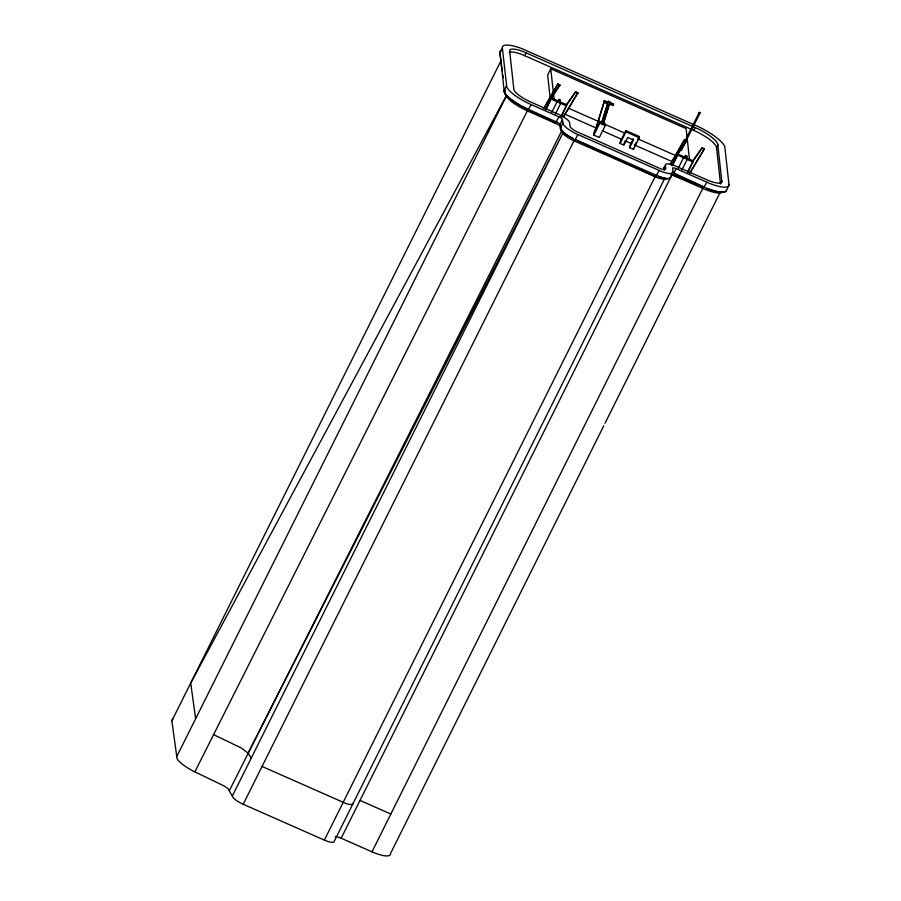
<?xml version="1.0" encoding="UTF-8"?>
<svg xmlns="http://www.w3.org/2000/svg" width="901" height="901" viewBox="0 0 901 901"><rect width="100%" height="100%" fill="white"/><g stroke="black" fill="none" stroke-linecap="round" stroke-linejoin="round"><path stroke-width="1.35" d="M556.998 122.153L525.677 108.233A26.444 7.107 26.5 0 1 504.29 92.003L499.931 51.976A26.917 7.242 26.5 0 1 501.339 50.58M502.353 47.922L502.431 46.953A26.917 7.242 26.5 0 1 522.557 48.936L698.782 126.827A32.256 8.672 26.5 0 1 724.787 146.593L729.055 185.358A25.814 6.938 26.5 0 1 709.751 183.455L675.468 168.374A3.773 1.014 26.5 0 0 672.653 168.104L672.979 172.44A16.06 4.314 26.5 0 1 660.974 171.258L576.043 133.731A16.15 4.347 26.5 0 1 563.024 123.831L562.393 119.326A3.581 0.969 26.5 0 0 559.498 117.13L528.177 103.221A26.534 7.14 26.5 0 1 506.79 86.958L502.353 47.922L499.841 52.945L502.229 70.774M664.285 170.278L664.06 167.473A11.747 3.153 26.5 0 1 665.242 166.696M665.445 165.029L665.479 164.624A11.747 3.153 26.5 0 1 674.252 165.491L708.546 180.56A17.84 4.798 26.5 0 0 721.881 181.878L717.68 143.766A24.282 6.532 26.5 0 0 698.106 128.888L523.763 51.83A18.944 5.091 26.5 0 0 509.606 50.433L513.885 89.785A18.561 4.989 26.5 0 0 528.853 101.16L560.163 115.069A11.567 3.108 26.5 0 1 569.488 122.153L570.13 126.658A8.165 2.196 26.5 0 0 576.708 131.67L659.769 168.374A8.075 2.174 26.5 0 0 665.805 168.971L665.445 165.029L664.026 167.879M559.881 124.349L561.864 131.996A13.414 3.604 26.5 0 0 572.687 140.218L574.219 140.928L575.311 139.576L658.53 176.314A15.97 4.291 26.5 0 0 670.468 177.486L673.024 171.888M671.718 172.992A3.773 1.014 26.5 0 1 672.968 173.397L707.319 188.5A25.724 6.915 26.5 0 0 726.544 190.404L729.134 184.435M604.087 100.878L603.839 102.523L607.668 103.536L601.541 123.257L603.276 124.011L609.403 104.291L613.187 105.293L613.525 104.212L608.243 101.261L608.006 102.444L604.087 100.878L607.916 101.892M594.739 132.244L604.177 101.43M594.84 132.278L604.132 102.387M601.541 123.257L607.668 103.536M603.276 124.011L609.324 103.739M613.435 103.66L613.187 105.293M664.364 179.175L334.339 841.106A11.51 3.097 26.5 0 1 324.349 840.115L243.214 804.255A11.6 3.12 26.5 0 1 232.345 796.011L229.259 790.875A8.143 2.185 26.5 0 0 222.558 785.21L194.875 771.853A21.984 5.913 26.5 0 1 176.765 756.547L171.866 720.845L501.271 60.176M560.794 126.816A6.318 1.701 26.5 0 0 556.142 123.617L525.61 108.21A26.534 7.14 26.5 0 1 504.278 91.97L503.974 90.855L506.475 85.832M509.178 52.303A18.944 5.091 26.5 0 1 522.343 54.679L524.664 55.659L526.094 52.81M176.765 756.547L506.632 95.483M194.875 771.853L527.84 109.866M531.173 104.606L527.581 110.981L524.821 109.708A23.809 6.408 26.5 0 1 505.63 95.112L503.974 90.855M689.58 160.401L686.111 128.606L550.759 68.791L547.662 75.008L550.072 97.128M547.56 104.966L550.522 99.031M545.871 109.776L553.304 94.56M551.739 112.388L557.066 101.712M551.198 99.099L558.35 102.286L559.082 99.403L560.377 99.977L559.645 102.86L566.492 105.924L561.165 116.601L566.447 105.338L575.683 91.756L577.913 92.747L563.35 117.017L561.12 116.026M558.35 102.286L559.082 99.403M555.388 114.022L560.715 103.345M558.935 116.871L555.343 123.246L527.581 110.981M573.475 138.72A16.06 4.325 26.5 0 1 560.523 128.877L559.949 124.563L562.449 119.54M229.259 790.875L561.954 130.431M562.843 123.167L560.343 128.19L561.706 131.422L561.447 129.001M232.345 796.011L563.001 132.819L248.102 753.067L251.199 758.203M243.214 804.255L574.489 139.813M577.811 134.553L575.311 139.576L656.975 177.463A13.324 3.581 26.5 0 0 666.695 178.849M608.006 102.444L608.243 101.261M599.514 121.263L593.579 133.19L593.872 135.116L599.311 137.481L605.247 125.566L604.954 123.64L599.514 121.263L599.818 123.2L593.872 135.116M613.525 104.212L609.74 103.21L609.977 102.016M625.79 130.589L619.978 142.245L620.113 143.484L623.942 145.185L627.783 137.481L633.448 139.982L629.608 147.685L633.471 149.386L639.293 137.729L639.158 136.49L625.79 130.589L625.925 131.828L620.113 143.484M623.807 143.946L625.463 140.646M634.507 145.827L636.241 142.324M637.412 139.993L639.158 136.49M324.349 840.115L655.635 175.672M659.228 170.526L655.466 176.833L574.219 140.928M672.337 165.829L677.665 155.141L677.575 153.902L684.726 157.089L684.816 158.339L677.665 155.141M685.12 140.793L698.928 113.098L699.649 113.346M681.528 150.005L680.728 149.611L681.494 150.028L699.762 113.549M524.664 55.659L693.725 130.363L695.144 127.514M335.33 836.601A8.323 2.241 26.5 0 1 341.175 838.212L672.45 173.769M673.543 173.645L676.043 168.622M678.194 168.442L683.521 157.765M684.726 157.089L685.537 155.456L686.832 156.031L686.1 158.914L692.948 161.966L687.621 172.654M684.816 158.339L685.537 155.456M686.832 156.031L686.021 157.675L692.858 160.727L692.948 161.966M681.843 170.075L687.17 159.398M688.173 170.886L692.903 161.392L702.138 147.798L704.368 148.8L689.806 173.071L704.368 148.8M720.518 184.029L716.565 147.73L717.984 144.881M341.175 838.212L371.989 851.828L703.264 187.385M706.857 182.239L703.095 188.546L671.47 174.58A6.498 1.746 26.5 0 0 670.716 174.298M720.991 183.083L721.938 181.18M603.783 425.768L390.448 853.652A21.264 5.721 26.5 0 1 371.989 851.828M605.033 423.256L719.843 192.983M506.486 95.405L190.719 683.048L195.618 718.75M557.944 83.827L543.922 108.345L545.837 109.201L551.164 98.513L559.904 85.358L557.944 83.827L543.922 108.345M684.4 139.88L670.378 164.399L672.292 165.255L677.62 154.567L686.359 141.401L684.4 139.88L670.378 164.399M577.913 92.747L563.35 117.017M554.757 92.364L559.859 84.683M678.307 152.798L686.314 140.736M566.492 105.924L566.402 104.674L575.683 91.756M692.858 160.727L702.138 147.798M699.187 112.422L700.111 112.884L699.277 112.535M672.732 172.541L673.362 172.755L672.281 174.929L704.357 187.262L674.601 173.33M699.559 112.332L699.953 112.524M703.095 188.546L705.753 189.661A23.088 6.206 26.5 0 0 723.007 191.361M608.321 101.813L610.067 102.568M601.451 122.705L603.186 123.46M599.818 123.2L605.247 125.566M625.925 131.828L639.293 137.729M568.418 108.176L624.607 132.999M638.651 139.204L675.682 155.569M564.049 113.819L597.239 128.494M602.352 130.758L621.51 139.216M625.339 140.905L631.725 143.732M634.27 144.858L672.585 161.786M360.017 800.415L390.831 814.031M262.056 766.458L343.202 802.318A11.499 3.627 28.4 0 0 353.338 802.994M684.445 140.545L686.359 141.401M702.183 148.474L704.413 149.465M557.989 84.503L559.904 85.358M575.728 92.42L577.958 93.411M685.627 156.695L686.922 157.281M559.172 100.653L560.467 101.227M551.119 97.849L558.271 101.047M566.402 104.674L559.555 101.622L559.645 102.86M693.725 130.363L696.687 131.737A24.282 6.532 26.5 0 1 716.261 146.615L716.565 147.73M213.469 734.574L241.153 747.92L248.102 753.067M559.949 124.563L560.861 126.714M502.781 74.884L503.141 77.621M633.448 139.982L633.313 138.743L629.472 146.446L629.608 147.685M633.335 148.158L633.471 149.386M550.759 68.791L554.07 99.2M499.841 52.945L499.841 51.943A26.095 7.017 26.5 0 1 501.035 50.501M171.866 720.845A22.367 6.014 26.5 0 1 173.116 718.852M556.908 122.108A3.705 1.002 26.5 0 1 559.893 124.383M573.543 138.754A16.15 4.347 26.5 0 1 560.523 128.854M670.479 177.463A16.06 4.314 26.5 0 1 658.473 176.281M726.544 190.381A25.814 6.938 26.5 0 1 707.251 188.478M505.348 94.076L504.797 89.965L505.348 94.076"/></g></svg>
